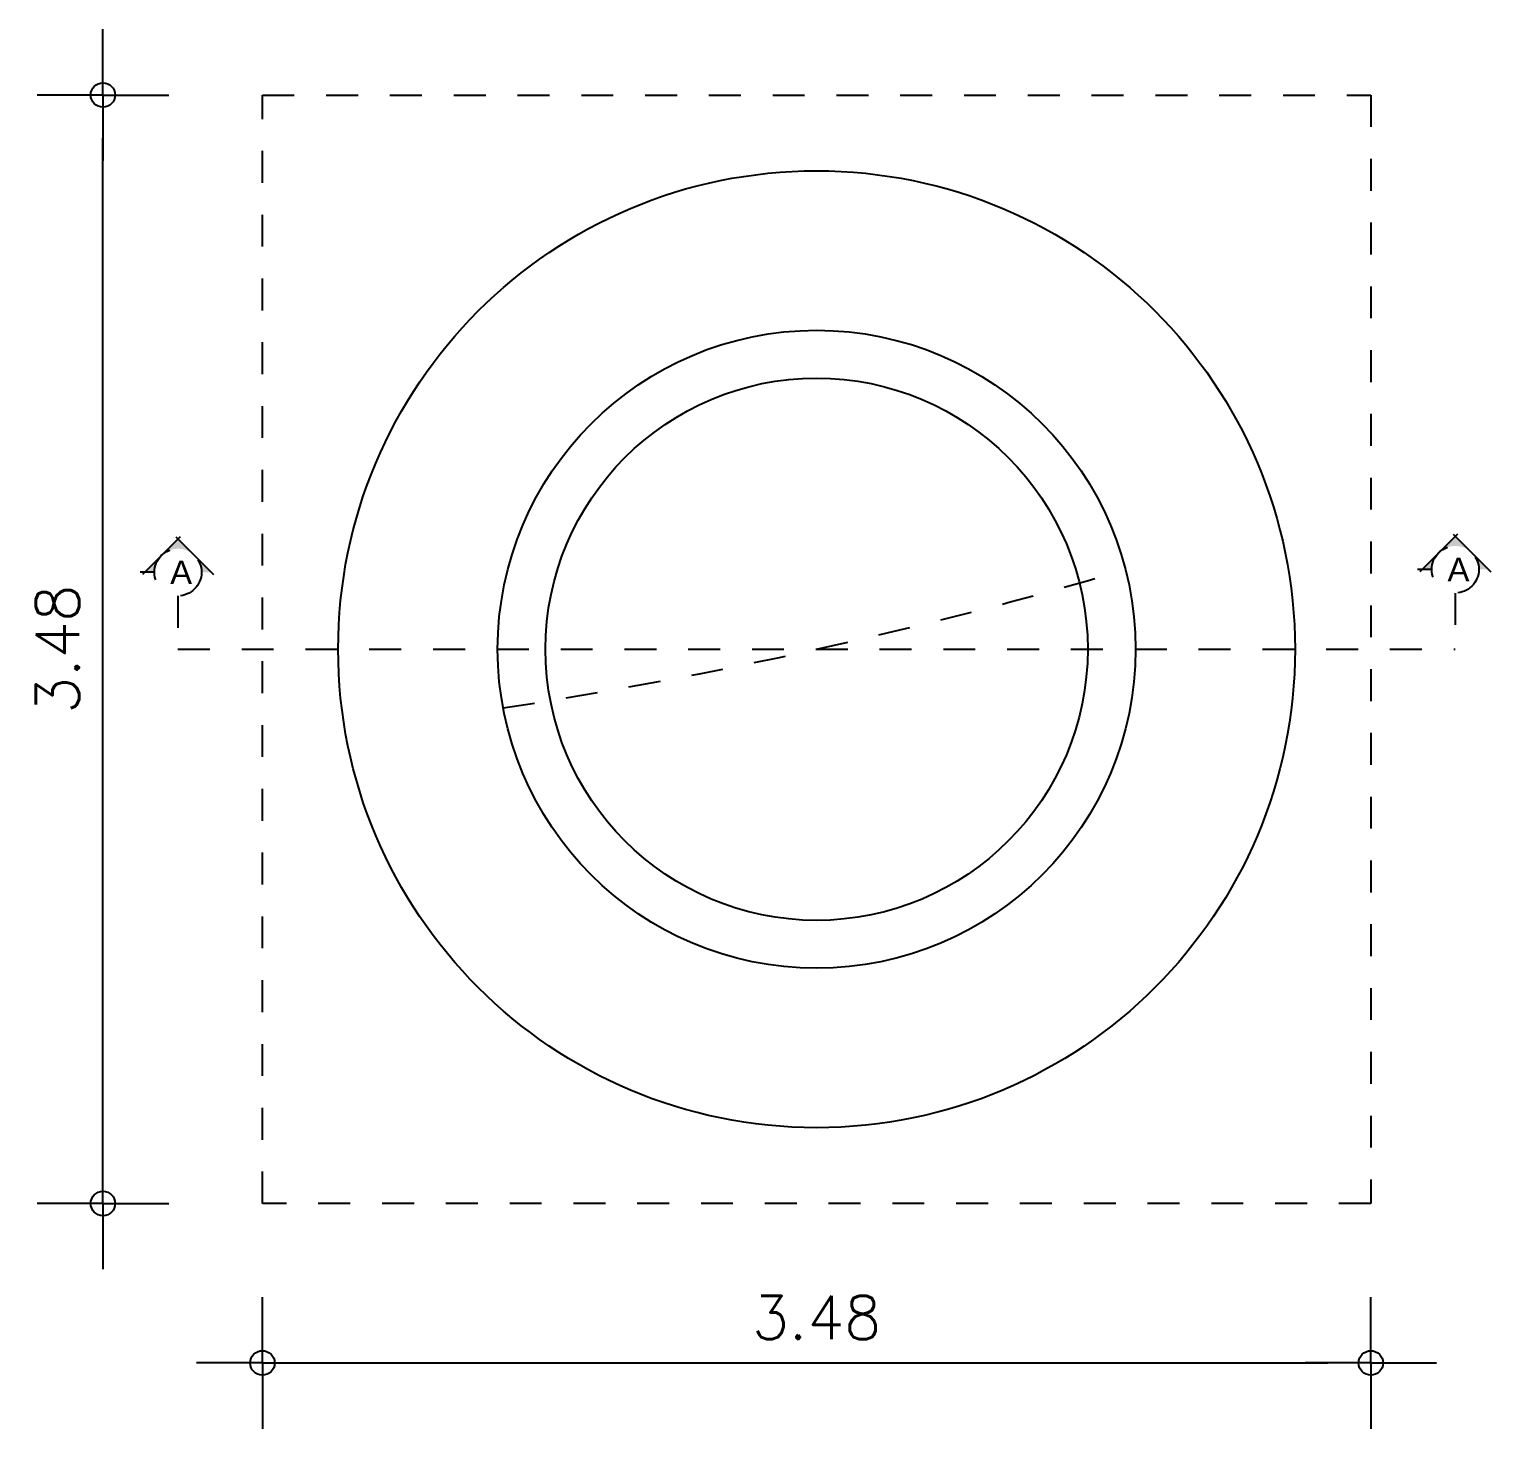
# Model space of a CAD drawing. Extents: x 387222 to 388513, y 9633222 to 9634061.
# Drawn here: x 387701.458 to 387706.04, y 9633474.922 to 9633479.309 of the extents above; entities that cross this region are included whole.
import ezdxf

# ---------------------------------------------------------------- set-up
doc = ezdxf.new("R2010")
doc.units = 0
doc.header["$LTSCALE"] = 0.049213
doc.header["$PDSIZE"] = -2.5
for name, pattern in [('ACAD_PROJEÇÃO', [0.2, 0.1, -0.1]), ('DASHDOT', [1, 0.5, -0.25, 0, -0.25]), ('DIVIDE', [1.25, 0.5, -0.25, 0, -0.25, 0, -0.25])]:
    doc.linetypes.add(name, pattern=pattern)
doc.layers.get('Defpoints').update_dxf_attribs({"color": 8})
for name, color, linetype in [('BANCO', 2, 'Continuous'), ('COTAS', 2, 'Continuous'), ('EIXO', 253, 'DASHDOT'), ('P1', 1, 'Continuous'), ('P4', 6, 'Continuous'), ('P5', 6, 'DIVIDE'), ('PROJEÇÃO', 8, 'ACAD_PROJEÇÃO'), ('Texto', 2, 'Continuous')]:
    doc.layers.add(name, color=color, linetype=linetype)
doc.styles.add('ARIAL', font='arial.ttf')
doc.styles.add('ROMANS', font='ROMANS.shx')
doc.dimstyles.new('BOLA50$0', dxfattribs={"dimscale": 0.5, "dimtxt": 0.25, "dimasz": 0.18, "dimexe": 0.18, "dimexo": 0.0625, "dimgap": 0.1, "dimtad": 1, "dimzin": 0, "dimdsep": 46, "dimtxsty": 'ROMANS', "dimblk1": 'BOLA', "dimblk2": 'BOLA', "dimsah": 1, "dimcen": 0.09, "dimse1": 1, "dimse2": 1, "dimclrt": 256, "dimadec": 0, "dimazin": 0, "dimtfac": 1, "dimtofl": 0, "dimtmove": 2, "dimatfit": 3, "dimldrblk": 'BOLA', "dimfxl": 1, "dimtolj": 1, "dimtzin": 0, "dimarcsym": 0})

# ---------------------------------------------------------------- blocks, each defined once
blk = doc.blocks.new('BOLA')
for q in [(0, 1.528), (-1.528, 0), (0, -1.528), (1.528, 0)]:
    blk.add_line((0, 0), q)
blk.add_circle((0, 0), 0.284)
blk = doc.blocks.new('*D160')
at = {"layer": 'COTAS', "color": 253, "lineweight": -2, "transparency": 16777216}
blk.add_line((387702.3241, 9633475.1278), (387705.5294, 9633475.1278), dxfattribs=at)
at = {"layer": 'Defpoints', "color": 0, "transparency": 16777216}
for p in [(387702.1891, 9633475.6278), (387705.6644, 9633475.1278), (387705.6644, 9633475.1278)]:
    blk.add_point(p, dxfattribs=at)
at = {"layer": 'COTAS', "color": 253, "lineweight": -2, "transparency": 16777216, "xscale": 0.135, "yscale": 0.135, "zscale": 0.135, "rotation": 180}
blk.add_blockref('BOLA', (387702.1891, 9633475.1278), dxfattribs=at)
at = {"layer": 'COTAS', "color": 253, "lineweight": -2, "transparency": 16777216, "xscale": 0.135, "yscale": 0.135, "zscale": 0.135}
blk.add_blockref('BOLA', (387705.6644, 9633475.1278), dxfattribs=at)
at = {"layer": 'COTAS', "transparency": 16777216, "insert": (387703.9267, 9633475.2703), "char_height": 0.135, "attachment_point": 5, "style": 'ROMANS'}
blk.add_mtext('\\A1;3.48', dxfattribs=at)
blk = doc.blocks.new('*D161')
at = {"layer": 'COTAS', "color": 253, "lineweight": -2, "transparency": 16777216}
blk.add_line((387701.6891, 9633475.7628), (387701.6891, 9633478.9681), dxfattribs=at)
at = {"layer": 'Defpoints', "color": 0, "transparency": 16777216}
for p in [(387701.6891, 9633479.1031), (387701.6891, 9633479.1031), (387702.1891, 9633475.6278)]:
    blk.add_point(p, dxfattribs=at)
at = {"layer": 'COTAS', "color": 253, "lineweight": -2, "transparency": 16777216, "xscale": 0.135, "yscale": 0.135, "zscale": 0.135}
for p, rotation in [((387701.6891, 9633479.1031), 90), ((387701.6891, 9633475.6278), 270)]:
    blk.add_blockref('BOLA', p, dxfattribs=dict(at, rotation=rotation))
at = {"layer": 'COTAS', "transparency": 16777216, "insert": (387701.5466, 9633477.3654), "char_height": 0.135, "attachment_point": 5, "rotation": 90, "style": 'ROMANS'}
blk.add_mtext('\\A1;3.48', dxfattribs=at)

msp = doc.modelspace()

# ---------------------------------------------------------------- hatches: boundary and pattern name
at = {"layer": 'P1'}
h = msp.add_hatch(color=256, dxfattribs=at)
h.paths.add_polyline_path([(387701.8721, 9633477.6589), (387701.9243, 9633477.7111), (387701.9765, 9633477.6589, 0.198912), (387701.9243, 9633477.6806, 0.198912)])
h.paths.add_polyline_path([(387701.9765, 9633477.6589), (387702.0287, 9633477.6067), (387701.9981, 9633477.6067, 0.198912)])
h.paths.add_polyline_path([(387701.8505, 9633477.6067), (387701.8199, 9633477.6067), (387701.8721, 9633477.6589, 0.198912)])
h = msp.add_hatch(color=256, dxfattribs=at)
h.paths.add_polyline_path([(387705.8769, 9633477.6677), (387705.9292, 9633477.7199), (387705.9814, 9633477.6677, 0.198912), (387705.9292, 9633477.6893, 0.198912)])
h.paths.add_polyline_path([(387705.9814, 9633477.6677), (387706.0336, 9633477.6155), (387706.003, 9633477.6155, 0.198912)])
h.paths.add_polyline_path([(387705.8553, 9633477.6155), (387705.8247, 9633477.6155), (387705.8769, 9633477.6677, 0.198912)])

# ---------------------------------------------------------------- linework, layer by layer
at = {"layer": 'BANCO'}
for radius in [1.5, 1, 0.85]:
    msp.add_circle((387703.9267, 9633477.3654), radius, dxfattribs=at)
at = {"layer": 'EIXO'}
msp.add_arc((387700.6744, 9633492.0086), 15, 278.70214, 286.34299, dxfattribs=at)
at = {"layer": 'P4'}
for p, q in [((387701.9311, 9633477.718), (387701.813, 9633477.5999)), ((387701.9174, 9633477.718), (387702.0356, 9633477.5999)), ((387705.936, 9633477.7267, -0.5), (387705.8179, 9633477.6086, -0.5)), ((387705.9223, 9633477.7267, -0.5), (387706.0404, 9633477.6086, -0.5)), ((387701.8505, 9633477.6067), (387701.8062, 9633477.6067)), ((387701.8505, 9633477.6067), (387701.8093, 9633477.6067)), ((387705.8553, 9633477.6155, -0.5), (387705.811, 9633477.6155, -0.5)), ((387705.8553, 9633477.6155, -0.5), (387705.8142, 9633477.6155, -0.5))]:
    msp.add_line(p, q, dxfattribs=at)
at = {"layer": 'P5', "linetype": 'DASHDOT', "ltscale": 0.1}
for p, q in [((387701.9243, 9633477.5329), (387701.9243, 9633477.3654)), ((387705.9292, 9633477.5416, -0.5), (387705.9292, 9633477.3742, -0.5)), ((387701.9243, 9633477.3654), (387705.9292, 9633477.3654))]:
    msp.add_line(p, q, dxfattribs=at)
at = {"layer": 'P5'}
for centre in [(387701.9243, 9633477.6067), (387705.9292, 9633477.6155, -0.5)]:
    msp.add_circle(centre, 0.0738, dxfattribs=at)
at = {"layer": 'PROJEÇÃO'}
msp.add_lwpolyline([(387702.1891, 9633475.6278), (387702.1891, 9633479.1031), (387705.6644, 9633479.1031), (387705.6644, 9633475.6278), (387702.1891, 9633475.6278)], dxfattribs=at)

# ---------------------------------------------------------------- texts
at = {"layer": 'Texto', "char_height": 0.0738, "attachment_point": 1, "style": 'ARIAL'}
for insert in [(387701.8999, 9633477.6437), (387705.9048, 9633477.6524, -0.5)]:
    msp.add_mtext_dynamic_manual_height_columns('A', width=0.550846, gutter_width=1, heights=[0], dxfattribs=dict(at, insert=insert))

# ---------------------------------------------------------------- dimensions: what is measured, and where the dimension line sits
at = {"layer": 'COTAS'}
dim = msp.add_linear_dim(base=(387701.6891, 9633479.1031), p1=(387702.1891, 9633475.6278), p2=(387701.6891, 9633479.1031), angle=90, dimstyle='BOLA50$0', override={"dimscale": 0.75, "dimtxt": 0.18, "dimclrd": 253, "dimfxl": 1.25, "dimfxlon": 1}, dxfattribs=at)
dim.commit()
dim.dimension.update_dxf_attribs({"geometry": '*D161', "text_midpoint": (387701.5466, 9633477.3654)})
dim = msp.add_linear_dim(base=(387705.6644, 9633475.1278), p1=(387702.1891, 9633475.6278), p2=(387705.6644, 9633475.1278), dimstyle='BOLA50$0', override={"dimscale": 0.75, "dimtxt": 0.18, "dimclrd": 253, "dimfxl": 1.25, "dimfxlon": 1}, dxfattribs=at)
dim.commit()
dim.dimension.update_dxf_attribs({"geometry": '*D160', "text_midpoint": (387703.9267, 9633475.2703)})

doc.saveas('drawing.dxf')
